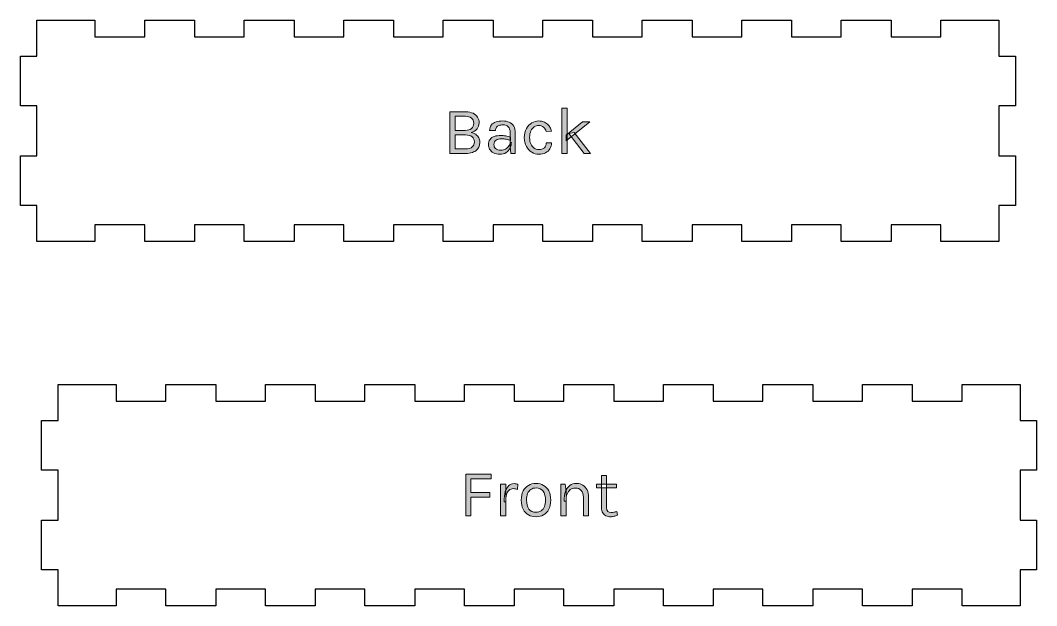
# Model space of a CAD drawing. Header units: centimetres. Extents: x -7.9 to 49.8, y -15.5 to 41.6.
# Drawn here: x -7.79 to 10.59, y -14.88 to -4.29 of the extents above; entities that cross this region are included whole.
import ezdxf

# ---------------------------------------------------------------- set-up
doc = ezdxf.new("R2010")
doc.units = ezdxf.units.CM
doc.header["$MEASUREMENT"] = 0
doc.layers.add('Layer 1', color=7, linetype='Continuous', lineweight=0)

# ---------------------------------------------------------------- blocks, each defined once
blk = doc.blocks.new('Block_1')
at = {"layer": 'Layer 1', "true_color": 0x000000, "transparency": 33554687}
h = blk.add_hatch(color=18, dxfattribs=at)
h.dxf.hatch_style = 2
edge = h.paths.add_edge_path()
edge.add_spline(control_points=[(2.997, -12.745), (2.997, -12.745), (2.631, -12.745), (2.631, -12.745), (2.631, -12.745), (2.631, -12.68), (2.631, -12.68), (2.631, -12.68), (2.997, -12.68), (2.997, -12.68), (2.997, -12.68), (2.997, -12.745), (2.997, -12.745)], knot_values=[0, 0, 0, 0, 1, 1, 1, 2, 2, 2, 3, 3, 3, 4, 4, 4, 4], degree=3, periodic=0)
edge = h.paths.add_edge_path()
edge.add_spline(control_points=[(2.888, -13.268), (2.888, -13.268), (2.888, -13.268), (2.888, -13.268), (2.856, -13.268), (2.828, -13.262), (2.804, -13.25), (2.779, -13.238), (2.759, -13.22), (2.745, -13.196), (2.73, -13.172), (2.723, -13.142), (2.723, -13.106), (2.723, -13.106), (2.723, -13.106), (2.723, -13.106), (2.723, -13.106), (2.723, -12.521), (2.723, -12.521), (2.723, -12.521), (2.816, -12.521), (2.816, -12.521), (2.816, -12.521), (2.816, -13.104), (2.816, -13.104), (2.816, -13.163), (2.843, -13.193), (2.898, -13.193), (2.898, -13.193), (2.898, -13.193), (2.898, -13.193), (2.915, -13.193), (2.931, -13.191), (2.946, -13.187), (2.962, -13.184), (2.979, -13.178), (2.998, -13.171), (2.998, -13.171), (2.998, -13.171), (2.998, -13.171), (2.998, -13.171), (3.011, -13.238), (3.011, -13.238), (2.991, -13.247), (2.971, -13.254), (2.95, -13.26), (2.93, -13.265), (2.909, -13.268), (2.888, -13.268)], knot_values=[0, 0, 0, 0, 1, 1, 1, 2, 2, 2, 3, 3, 3, 4, 4, 4, 5, 5, 5, 6, 6, 6, 7, 7, 7, 8, 8, 8, 9, 9, 9, 10, 10, 10, 11, 11, 11, 12, 12, 12, 13, 13, 13, 14, 14, 14, 15, 15, 15, 16, 16, 16, 16], degree=3, periodic=0)
edge = h.paths.add_edge_path()
edge.add_spline(control_points=[(2.081, -13.254), (2.081, -13.254), (1.987, -13.254), (1.987, -13.254), (1.987, -13.254), (1.987, -12.68), (1.987, -12.68), (1.987, -12.68), (2.067, -12.68), (2.067, -12.68), (2.067, -12.68), (2.081, -12.812), (2.081, -12.812), (2.081, -12.812), (2.081, -13.254), (2.081, -13.254)], knot_values=[0, 0, 0, 0, 1, 1, 1, 2, 2, 2, 3, 3, 3, 4, 4, 4, 5, 5, 5, 5], degree=3, periodic=0)
edge = h.paths.add_edge_path()
edge.add_spline(control_points=[(2.487, -13.254), (2.487, -13.254), (2.395, -13.254), (2.395, -13.254), (2.395, -13.254), (2.395, -12.917), (2.395, -12.917), (2.395, -12.862), (2.382, -12.82), (2.356, -12.792), (2.33, -12.763), (2.294, -12.749), (2.249, -12.749), (2.249, -12.749), (2.249, -12.749), (2.249, -12.749), (2.214, -12.749), (2.184, -12.758), (2.159, -12.777), (2.134, -12.796), (2.115, -12.823), (2.101, -12.858), (2.087, -12.893), (2.081, -12.934), (2.081, -12.983), (2.081, -12.983), (2.081, -12.983), (2.081, -12.983), (2.081, -12.983), (2.045, -12.983), (2.045, -12.983), (2.045, -12.916), (2.053, -12.859), (2.071, -12.812), (2.089, -12.764), (2.114, -12.728), (2.148, -12.703), (2.182, -12.678), (2.223, -12.666), (2.271, -12.666), (2.271, -12.666), (2.271, -12.666), (2.271, -12.666), (2.317, -12.666), (2.355, -12.676), (2.388, -12.696), (2.42, -12.716), (2.444, -12.745), (2.462, -12.783), (2.479, -12.82), (2.487, -12.865), (2.487, -12.917), (2.487, -12.917), (2.487, -12.917), (2.487, -12.917), (2.487, -12.917), (2.487, -13.254), (2.487, -13.254)], knot_values=[0, 0, 0, 0, 1, 1, 1, 2, 2, 2, 3, 3, 3, 4, 4, 4, 5, 5, 5, 6, 6, 6, 7, 7, 7, 8, 8, 8, 9, 9, 9, 10, 10, 10, 11, 11, 11, 12, 12, 12, 13, 13, 13, 14, 14, 14, 15, 15, 15, 16, 16, 16, 17, 17, 17, 18, 18, 18, 19, 19, 19, 19], degree=3, periodic=0)
edge = h.paths.add_edge_path()
edge.add_spline(control_points=[(1.536, -13.187), (1.536, -13.187), (1.536, -13.187), (1.536, -13.187), (1.574, -13.187), (1.605, -13.178), (1.631, -13.16), (1.657, -13.142), (1.677, -13.117), (1.69, -13.084), (1.704, -13.051), (1.71, -13.012), (1.71, -12.967), (1.71, -12.967), (1.71, -12.967), (1.71, -12.967), (1.71, -12.899), (1.696, -12.845), (1.668, -12.805), (1.639, -12.766), (1.597, -12.746), (1.541, -12.746), (1.541, -12.746), (1.541, -12.746), (1.541, -12.746), (1.504, -12.746), (1.472, -12.755), (1.446, -12.773), (1.42, -12.791), (1.401, -12.816), (1.387, -12.849), (1.374, -12.882), (1.367, -12.921), (1.367, -12.967), (1.367, -12.967), (1.367, -12.967), (1.367, -12.967), (1.367, -13.035), (1.382, -13.088), (1.41, -13.128), (1.439, -13.167), (1.481, -13.187), (1.536, -13.187)], knot_values=[0, 0, 0, 0, 1, 1, 1, 2, 2, 2, 3, 3, 3, 4, 4, 4, 5, 5, 5, 6, 6, 6, 7, 7, 7, 8, 8, 8, 9, 9, 9, 10, 10, 10, 11, 11, 11, 12, 12, 12, 13, 13, 13, 14, 14, 14, 14], degree=3, periodic=0)
edge = h.paths.add_edge_path()
edge.add_spline(control_points=[(1.539, -13.268), (1.539, -13.268), (1.539, -13.268), (1.539, -13.268), (1.487, -13.268), (1.441, -13.257), (1.401, -13.234), (1.361, -13.211), (1.329, -13.177), (1.306, -13.133), (1.283, -13.088), (1.271, -13.033), (1.271, -12.967), (1.271, -12.967), (1.271, -12.967), (1.271, -12.967), (1.271, -12.901), (1.283, -12.846), (1.306, -12.801), (1.329, -12.757), (1.361, -12.723), (1.401, -12.7), (1.441, -12.677), (1.487, -12.666), (1.539, -12.666), (1.539, -12.666), (1.539, -12.666), (1.539, -12.666), (1.59, -12.666), (1.636, -12.677), (1.676, -12.7), (1.716, -12.723), (1.748, -12.757), (1.771, -12.801), (1.794, -12.846), (1.805, -12.901), (1.805, -12.967), (1.805, -12.967), (1.805, -12.967), (1.805, -12.967), (1.805, -13.033), (1.794, -13.088), (1.771, -13.133), (1.748, -13.177), (1.716, -13.211), (1.676, -13.234), (1.636, -13.257), (1.59, -13.268), (1.539, -13.268)], knot_values=[0, 0, 0, 0, 1, 1, 1, 2, 2, 2, 3, 3, 3, 4, 4, 4, 5, 5, 5, 6, 6, 6, 7, 7, 7, 8, 8, 8, 9, 9, 9, 10, 10, 10, 11, 11, 11, 12, 12, 12, 13, 13, 13, 14, 14, 14, 15, 15, 15, 16, 16, 16, 16], degree=3, periodic=0)
edge = h.paths.add_edge_path()
edge.add_spline(control_points=[(0.991, -12.995), (0.991, -12.995), (0.962, -12.995), (0.962, -12.995), (0.962, -12.922), (0.969, -12.861), (0.983, -12.813), (0.997, -12.765), (1.018, -12.729), (1.045, -12.705), (1.072, -12.681), (1.105, -12.669), (1.143, -12.669), (1.143, -12.669), (1.143, -12.669), (1.143, -12.669), (1.156, -12.669), (1.168, -12.67), (1.179, -12.672), (1.189, -12.674), (1.2, -12.677), (1.211, -12.68), (1.211, -12.68), (1.211, -12.68), (1.211, -12.68), (1.211, -12.68), (1.205, -12.773), (1.205, -12.773), (1.193, -12.769), (1.181, -12.766), (1.168, -12.763), (1.155, -12.761), (1.143, -12.759), (1.133, -12.759), (1.133, -12.759), (1.133, -12.759), (1.133, -12.759), (1.099, -12.759), (1.071, -12.769), (1.05, -12.789), (1.03, -12.808), (1.015, -12.835), (1.005, -12.87), (0.996, -12.906), (0.991, -12.947), (0.991, -12.995), (0.991, -12.995), (0.991, -12.995), (0.991, -12.995)], knot_values=[0, 0, 0, 0, 1, 1, 1, 2, 2, 2, 3, 3, 3, 4, 4, 4, 5, 5, 5, 6, 6, 6, 7, 7, 7, 8, 8, 8, 9, 9, 9, 10, 10, 10, 11, 11, 11, 12, 12, 12, 13, 13, 13, 14, 14, 14, 15, 15, 15, 16, 16, 16, 16], degree=3, periodic=0)
edge = h.paths.add_edge_path()
edge.add_spline(control_points=[(0.991, -13.254), (0.991, -13.254), (0.897, -13.254), (0.897, -13.254), (0.897, -13.254), (0.897, -12.679), (0.897, -12.679), (0.897, -12.679), (0.991, -12.679), (0.991, -12.679), (0.991, -12.679), (0.991, -13.254), (0.991, -13.254)], knot_values=[0, 0, 0, 0, 1, 1, 1, 2, 2, 2, 3, 3, 3, 4, 4, 4, 4], degree=3, periodic=0)
edge = h.paths.add_edge_path()
edge.add_spline(control_points=[(0.362, -13.254), (0.362, -13.254), (0.269, -13.254), (0.269, -13.254), (0.269, -13.254), (0.269, -12.5), (0.269, -12.5), (0.269, -12.5), (0.727, -12.5), (0.727, -12.5), (0.727, -12.5), (0.727, -12.581), (0.727, -12.581), (0.727, -12.581), (0.362, -12.581), (0.362, -12.581), (0.362, -12.581), (0.362, -12.831), (0.362, -12.831), (0.362, -12.831), (0.702, -12.831), (0.702, -12.831), (0.702, -12.831), (0.702, -12.912), (0.702, -12.912), (0.702, -12.912), (0.362, -12.912), (0.362, -12.912), (0.362, -12.912), (0.362, -13.254), (0.362, -13.254)], knot_values=[0, 0, 0, 0, 1, 1, 1, 2, 2, 2, 3, 3, 3, 4, 4, 4, 5, 5, 5, 6, 6, 6, 7, 7, 7, 8, 8, 8, 9, 9, 9, 10, 10, 10, 10], degree=3, periodic=0)
at = {"layer": 'Layer 1', "color": 1, "lineweight": 25, "true_color": 0xff0000}
blk.add_open_spline([(10.294, -10.877), (10.294, -10.877), (9.244, -10.877), (9.244, -10.877), (9.244, -10.877), (9.244, -11.177), (9.244, -11.177), (9.244, -11.177), (8.344, -11.177), (8.344, -11.177), (8.344, -11.177), (8.344, -10.877), (8.344, -10.877), (8.344, -10.877), (7.444, -10.877), (7.444, -10.877), (7.444, -10.877), (7.444, -11.177), (7.444, -11.177), (7.444, -11.177), (6.544, -11.177), (6.544, -11.177), (6.544, -11.177), (6.544, -10.877), (6.544, -10.877), (6.544, -10.877), (5.644, -10.877), (5.644, -10.877), (5.644, -10.877), (5.644, -11.177), (5.644, -11.177), (5.644, -11.177), (4.744, -11.177), (4.744, -11.177), (4.744, -11.177), (4.744, -10.877), (4.744, -10.877), (4.744, -10.877), (3.844, -10.877), (3.844, -10.877), (3.844, -10.877), (3.844, -11.177), (3.844, -11.177), (3.844, -11.177), (2.944, -11.177), (2.944, -11.177), (2.944, -11.177), (2.944, -10.877), (2.944, -10.877), (2.944, -10.877), (2.044, -10.877), (2.044, -10.877), (2.044, -10.877), (2.044, -11.177), (2.044, -11.177), (2.044, -11.177), (1.144, -11.177), (1.144, -11.177), (1.144, -11.177), (1.144, -10.877), (1.144, -10.877), (1.144, -10.877), (0.244, -10.877), (0.244, -10.877), (0.244, -10.877), (0.244, -11.177), (0.244, -11.177), (0.244, -11.177), (-0.656, -11.177), (-0.656, -11.177), (-0.656, -11.177), (-0.656, -10.877), (-0.656, -10.877), (-0.656, -10.877), (-1.556, -10.877), (-1.556, -10.877), (-1.556, -10.877), (-1.556, -11.177), (-1.556, -11.177), (-1.556, -11.177), (-2.456, -11.177), (-2.456, -11.177), (-2.456, -11.177), (-2.456, -10.877), (-2.456, -10.877), (-2.456, -10.877), (-3.356, -10.877), (-3.356, -10.877), (-3.356, -10.877), (-3.356, -11.177), (-3.356, -11.177), (-3.356, -11.177), (-4.256, -11.177), (-4.256, -11.177), (-4.256, -11.177), (-4.256, -10.877), (-4.256, -10.877), (-4.256, -10.877), (-5.156, -10.877), (-5.156, -10.877), (-5.156, -10.877), (-5.156, -11.177), (-5.156, -11.177), (-5.156, -11.177), (-6.056, -11.177), (-6.056, -11.177), (-6.056, -11.177), (-6.056, -10.877), (-6.056, -10.877), (-6.056, -10.877), (-7.106, -10.877), (-7.106, -10.877), (-7.106, -10.877), (-7.106, -11.177), (-7.106, -11.177), (-7.106, -11.177), (-7.106, -11.527), (-7.106, -11.527), (-7.106, -11.527), (-7.406, -11.527), (-7.406, -11.527), (-7.406, -11.527), (-7.406, -12.427), (-7.406, -12.427), (-7.406, -12.427), (-7.106, -12.427), (-7.106, -12.427), (-7.106, -12.427), (-7.106, -13.327), (-7.106, -13.327), (-7.106, -13.327), (-7.406, -13.327), (-7.406, -13.327), (-7.406, -13.327), (-7.406, -14.227), (-7.406, -14.227), (-7.406, -14.227), (-7.106, -14.227), (-7.106, -14.227), (-7.106, -14.227), (-7.106, -14.577), (-7.106, -14.577), (-7.106, -14.577), (-7.106, -14.877), (-7.106, -14.877), (-7.106, -14.877), (-6.056, -14.877), (-6.056, -14.877), (-6.056, -14.877), (-6.056, -14.577), (-6.056, -14.577), (-6.056, -14.577), (-5.156, -14.577), (-5.156, -14.577), (-5.156, -14.577), (-5.156, -14.877), (-5.156, -14.877), (-5.156, -14.877), (-4.256, -14.877), (-4.256, -14.877), (-4.256, -14.877), (-4.256, -14.577), (-4.256, -14.577), (-4.256, -14.577), (-3.356, -14.577), (-3.356, -14.577), (-3.356, -14.577), (-3.356, -14.877), (-3.356, -14.877), (-3.356, -14.877), (-2.456, -14.877), (-2.456, -14.877), (-2.456, -14.877), (-2.456, -14.577), (-2.456, -14.577), (-2.456, -14.577), (-1.556, -14.577), (-1.556, -14.577), (-1.556, -14.577), (-1.556, -14.877), (-1.556, -14.877), (-1.556, -14.877), (-0.656, -14.877), (-0.656, -14.877), (-0.656, -14.877), (-0.656, -14.577), (-0.656, -14.577), (-0.656, -14.577), (0.244, -14.577), (0.244, -14.577), (0.244, -14.577), (0.244, -14.877), (0.244, -14.877), (0.244, -14.877), (1.144, -14.877), (1.144, -14.877), (1.144, -14.877), (1.144, -14.577), (1.144, -14.577), (1.144, -14.577), (2.044, -14.577), (2.044, -14.577), (2.044, -14.577), (2.044, -14.877), (2.044, -14.877), (2.044, -14.877), (2.944, -14.877), (2.944, -14.877), (2.944, -14.877), (2.944, -14.577), (2.944, -14.577), (2.944, -14.577), (3.844, -14.577), (3.844, -14.577), (3.844, -14.577), (3.844, -14.877), (3.844, -14.877), (3.844, -14.877), (4.744, -14.877), (4.744, -14.877), (4.744, -14.877), (4.744, -14.577), (4.744, -14.577), (4.744, -14.577), (5.644, -14.577), (5.644, -14.577), (5.644, -14.577), (5.644, -14.877), (5.644, -14.877), (5.644, -14.877), (6.544, -14.877), (6.544, -14.877), (6.544, -14.877), (6.544, -14.577), (6.544, -14.577), (6.544, -14.577), (7.444, -14.577), (7.444, -14.577), (7.444, -14.577), (7.444, -14.877), (7.444, -14.877), (7.444, -14.877), (8.344, -14.877), (8.344, -14.877), (8.344, -14.877), (8.344, -14.577), (8.344, -14.577), (8.344, -14.577), (9.244, -14.577), (9.244, -14.577), (9.244, -14.577), (9.244, -14.877), (9.244, -14.877), (9.244, -14.877), (10.294, -14.877), (10.294, -14.877), (10.294, -14.877), (10.294, -14.577), (10.294, -14.577), (10.294, -14.577), (10.294, -14.227), (10.294, -14.227), (10.294, -14.227), (10.594, -14.227), (10.594, -14.227), (10.594, -14.227), (10.594, -13.327), (10.594, -13.327), (10.594, -13.327), (10.294, -13.327), (10.294, -13.327), (10.294, -13.327), (10.294, -12.427), (10.294, -12.427), (10.294, -12.427), (10.594, -12.427), (10.594, -12.427), (10.594, -12.427), (10.594, -11.527), (10.594, -11.527), (10.594, -11.527), (10.294, -11.527), (10.294, -11.527), (10.294, -11.527), (10.294, -11.177), (10.294, -11.177), (10.294, -11.177), (10.294, -10.877), (10.294, -10.877)], degree=3, knots=[0, 0, 0, 0, 1, 1, 1, 2, 2, 2, 3, 3, 3, 4, 4, 4, 5, 5, 5, 6, 6, 6, 7, 7, 7, 8, 8, 8, 9, 9, 9, 10, 10, 10, 11, 11, 11, 12, 12, 12, 13, 13, 13, 14, 14, 14, 15, 15, 15, 16, 16, 16, 17, 17, 17, 18, 18, 18, 19, 19, 19, 20, 20, 20, 21, 21, 21, 22, 22, 22, 23, 23, 23, 24, 24, 24, 25, 25, 25, 26, 26, 26, 27, 27, 27, 28, 28, 28, 29, 29, 29, 30, 30, 30, 31, 31, 31, 32, 32, 32, 33, 33, 33, 34, 34, 34, 35, 35, 35, 36, 36, 36, 37, 37, 37, 38, 38, 38, 39, 39, 39, 40, 40, 40, 41, 41, 41, 42, 42, 42, 43, 43, 43, 44, 44, 44, 45, 45, 45, 46, 46, 46, 47, 47, 47, 48, 48, 48, 49, 49, 49, 50, 50, 50, 51, 51, 51, 52, 52, 52, 53, 53, 53, 54, 54, 54, 55, 55, 55, 56, 56, 56, 57, 57, 57, 58, 58, 58, 59, 59, 59, 60, 60, 60, 61, 61, 61, 62, 62, 62, 63, 63, 63, 64, 64, 64, 65, 65, 65, 66, 66, 66, 67, 67, 67, 68, 68, 68, 69, 69, 69, 70, 70, 70, 71, 71, 71, 72, 72, 72, 73, 73, 73, 74, 74, 74, 75, 75, 75, 76, 76, 76, 77, 77, 77, 78, 78, 78, 79, 79, 79, 80, 80, 80, 81, 81, 81, 82, 82, 82, 83, 83, 83, 84, 84, 84, 85, 85, 85, 86, 86, 86, 87, 87, 87, 88, 88, 88, 89, 89, 89, 90, 90, 90, 91, 91, 91, 92, 92, 92, 93, 93, 93, 94, 94, 94, 95, 95, 95, 96, 96, 96, 96], dxfattribs=at)
at = {"layer": 'Layer 1'}
for points, knots in [([(0.362, -13.254), (0.362, -13.254), (0.269, -13.254), (0.269, -13.254), (0.269, -13.254), (0.269, -12.5), (0.269, -12.5), (0.269, -12.5), (0.727, -12.5), (0.727, -12.5), (0.727, -12.5), (0.727, -12.581), (0.727, -12.581), (0.727, -12.581), (0.362, -12.581), (0.362, -12.581), (0.362, -12.581), (0.362, -12.831), (0.362, -12.831), (0.362, -12.831), (0.702, -12.831), (0.702, -12.831), (0.702, -12.831), (0.702, -12.912), (0.702, -12.912), (0.702, -12.912), (0.362, -12.912), (0.362, -12.912), (0.362, -12.912), (0.362, -13.254), (0.362, -13.254)], [0, 0, 0, 0, 1, 1, 1, 2, 2, 2, 3, 3, 3, 4, 4, 4, 5, 5, 5, 6, 6, 6, 7, 7, 7, 8, 8, 8, 9, 9, 9, 10, 10, 10, 10]), ([(0.991, -13.254), (0.991, -13.254), (0.897, -13.254), (0.897, -13.254), (0.897, -13.254), (0.897, -12.679), (0.897, -12.679), (0.897, -12.679), (0.991, -12.679), (0.991, -12.679), (0.991, -12.679), (0.991, -13.254), (0.991, -13.254)], [0, 0, 0, 0, 1, 1, 1, 2, 2, 2, 3, 3, 3, 4, 4, 4, 4]), ([(0.991, -12.995), (0.991, -12.995), (0.962, -12.995), (0.962, -12.995), (0.962, -12.922), (0.969, -12.861), (0.983, -12.813), (0.997, -12.765), (1.018, -12.729), (1.045, -12.705), (1.072, -12.681), (1.105, -12.669), (1.143, -12.669), (1.143, -12.669), (1.143, -12.669), (1.143, -12.669), (1.156, -12.669), (1.168, -12.67), (1.179, -12.672), (1.189, -12.674), (1.2, -12.677), (1.211, -12.68), (1.211, -12.68), (1.211, -12.68), (1.211, -12.68), (1.211, -12.68), (1.205, -12.773), (1.205, -12.773), (1.193, -12.769), (1.181, -12.766), (1.168, -12.763), (1.155, -12.761), (1.143, -12.759), (1.133, -12.759), (1.133, -12.759), (1.133, -12.759), (1.133, -12.759), (1.099, -12.759), (1.071, -12.769), (1.05, -12.789), (1.03, -12.808), (1.015, -12.835), (1.005, -12.87), (0.996, -12.906), (0.991, -12.947), (0.991, -12.995), (0.991, -12.995), (0.991, -12.995), (0.991, -12.995)], [0, 0, 0, 0, 1, 1, 1, 2, 2, 2, 3, 3, 3, 4, 4, 4, 5, 5, 5, 6, 6, 6, 7, 7, 7, 8, 8, 8, 9, 9, 9, 10, 10, 10, 11, 11, 11, 12, 12, 12, 13, 13, 13, 14, 14, 14, 15, 15, 15, 16, 16, 16, 16]), ([(1.539, -13.268), (1.539, -13.268), (1.539, -13.268), (1.539, -13.268), (1.487, -13.268), (1.441, -13.257), (1.401, -13.234), (1.361, -13.211), (1.329, -13.177), (1.306, -13.133), (1.283, -13.088), (1.271, -13.033), (1.271, -12.967), (1.271, -12.967), (1.271, -12.967), (1.271, -12.967), (1.271, -12.901), (1.283, -12.846), (1.306, -12.801), (1.329, -12.757), (1.361, -12.723), (1.401, -12.7), (1.441, -12.677), (1.487, -12.666), (1.539, -12.666), (1.539, -12.666), (1.539, -12.666), (1.539, -12.666), (1.59, -12.666), (1.636, -12.677), (1.676, -12.7), (1.716, -12.723), (1.748, -12.757), (1.771, -12.801), (1.794, -12.846), (1.805, -12.901), (1.805, -12.967), (1.805, -12.967), (1.805, -12.967), (1.805, -12.967), (1.805, -13.033), (1.794, -13.088), (1.771, -13.133), (1.748, -13.177), (1.716, -13.211), (1.676, -13.234), (1.636, -13.257), (1.59, -13.268), (1.539, -13.268)], [0, 0, 0, 0, 1, 1, 1, 2, 2, 2, 3, 3, 3, 4, 4, 4, 5, 5, 5, 6, 6, 6, 7, 7, 7, 8, 8, 8, 9, 9, 9, 10, 10, 10, 11, 11, 11, 12, 12, 12, 13, 13, 13, 14, 14, 14, 15, 15, 15, 16, 16, 16, 16]), ([(2.081, -13.254), (2.081, -13.254), (1.987, -13.254), (1.987, -13.254), (1.987, -13.254), (1.987, -12.68), (1.987, -12.68), (1.987, -12.68), (2.067, -12.68), (2.067, -12.68), (2.067, -12.68), (2.081, -12.812), (2.081, -12.812), (2.081, -12.812), (2.081, -13.254), (2.081, -13.254)], [0, 0, 0, 0, 1, 1, 1, 2, 2, 2, 3, 3, 3, 4, 4, 4, 5, 5, 5, 5]), ([(2.487, -13.254), (2.487, -13.254), (2.395, -13.254), (2.395, -13.254), (2.395, -13.254), (2.395, -12.917), (2.395, -12.917), (2.395, -12.862), (2.382, -12.82), (2.356, -12.792), (2.33, -12.763), (2.294, -12.749), (2.249, -12.749), (2.249, -12.749), (2.249, -12.749), (2.249, -12.749), (2.214, -12.749), (2.184, -12.758), (2.159, -12.777), (2.134, -12.796), (2.115, -12.823), (2.101, -12.858), (2.087, -12.893), (2.081, -12.934), (2.081, -12.983), (2.081, -12.983), (2.081, -12.983), (2.081, -12.983), (2.081, -12.983), (2.045, -12.983), (2.045, -12.983), (2.045, -12.916), (2.053, -12.859), (2.071, -12.812), (2.089, -12.764), (2.114, -12.728), (2.148, -12.703), (2.182, -12.678), (2.223, -12.666), (2.271, -12.666), (2.271, -12.666), (2.271, -12.666), (2.271, -12.666), (2.317, -12.666), (2.355, -12.676), (2.388, -12.696), (2.42, -12.716), (2.444, -12.745), (2.462, -12.783), (2.479, -12.82), (2.487, -12.865), (2.487, -12.917), (2.487, -12.917), (2.487, -12.917), (2.487, -12.917), (2.487, -12.917), (2.487, -13.254), (2.487, -13.254)], [0, 0, 0, 0, 1, 1, 1, 2, 2, 2, 3, 3, 3, 4, 4, 4, 5, 5, 5, 6, 6, 6, 7, 7, 7, 8, 8, 8, 9, 9, 9, 10, 10, 10, 11, 11, 11, 12, 12, 12, 13, 13, 13, 14, 14, 14, 15, 15, 15, 16, 16, 16, 17, 17, 17, 18, 18, 18, 19, 19, 19, 19]), ([(2.997, -12.745), (2.997, -12.745), (2.631, -12.745), (2.631, -12.745), (2.631, -12.745), (2.631, -12.68), (2.631, -12.68), (2.631, -12.68), (2.997, -12.68), (2.997, -12.68), (2.997, -12.68), (2.997, -12.745), (2.997, -12.745)], [0, 0, 0, 0, 1, 1, 1, 2, 2, 2, 3, 3, 3, 4, 4, 4, 4]), ([(2.888, -13.268), (2.888, -13.268), (2.888, -13.268), (2.888, -13.268), (2.856, -13.268), (2.828, -13.262), (2.804, -13.25), (2.779, -13.238), (2.759, -13.22), (2.745, -13.196), (2.73, -13.172), (2.723, -13.142), (2.723, -13.106), (2.723, -13.106), (2.723, -13.106), (2.723, -13.106), (2.723, -13.106), (2.723, -12.521), (2.723, -12.521), (2.723, -12.521), (2.816, -12.521), (2.816, -12.521), (2.816, -12.521), (2.816, -13.104), (2.816, -13.104), (2.816, -13.163), (2.843, -13.193), (2.898, -13.193), (2.898, -13.193), (2.898, -13.193), (2.898, -13.193), (2.915, -13.193), (2.931, -13.191), (2.946, -13.187), (2.962, -13.184), (2.979, -13.178), (2.998, -13.171), (2.998, -13.171), (2.998, -13.171), (2.998, -13.171), (2.998, -13.171), (3.011, -13.238), (3.011, -13.238), (2.991, -13.247), (2.971, -13.254), (2.95, -13.26), (2.93, -13.265), (2.909, -13.268), (2.888, -13.268)], [0, 0, 0, 0, 1, 1, 1, 2, 2, 2, 3, 3, 3, 4, 4, 4, 5, 5, 5, 6, 6, 6, 7, 7, 7, 8, 8, 8, 9, 9, 9, 10, 10, 10, 11, 11, 11, 12, 12, 12, 13, 13, 13, 14, 14, 14, 15, 15, 15, 16, 16, 16, 16]), ([(1.536, -13.187), (1.536, -13.187), (1.536, -13.187), (1.536, -13.187), (1.574, -13.187), (1.605, -13.178), (1.631, -13.16), (1.657, -13.142), (1.677, -13.117), (1.69, -13.084), (1.704, -13.051), (1.71, -13.012), (1.71, -12.967), (1.71, -12.967), (1.71, -12.967), (1.71, -12.967), (1.71, -12.899), (1.696, -12.845), (1.668, -12.805), (1.639, -12.766), (1.597, -12.746), (1.541, -12.746), (1.541, -12.746), (1.541, -12.746), (1.541, -12.746), (1.504, -12.746), (1.472, -12.755), (1.446, -12.773), (1.42, -12.791), (1.401, -12.816), (1.387, -12.849), (1.374, -12.882), (1.367, -12.921), (1.367, -12.967), (1.367, -12.967), (1.367, -12.967), (1.367, -12.967), (1.367, -13.035), (1.382, -13.088), (1.41, -13.128), (1.439, -13.167), (1.481, -13.187), (1.536, -13.187)], [0, 0, 0, 0, 1, 1, 1, 2, 2, 2, 3, 3, 3, 4, 4, 4, 5, 5, 5, 6, 6, 6, 7, 7, 7, 8, 8, 8, 9, 9, 9, 10, 10, 10, 11, 11, 11, 12, 12, 12, 13, 13, 13, 14, 14, 14, 14])]:
    blk.add_open_spline(points, degree=3, knots=knots, dxfattribs=at)
blk = doc.blocks.new('Block_2')
at = {"layer": 'Layer 1', "true_color": 0x000000, "transparency": 33554687}
h = blk.add_hatch(color=18, dxfattribs=at)
h.dxf.hatch_style = 2
edge = h.paths.add_edge_path()
edge.add_spline(control_points=[(2.523, -6.694), (2.523, -6.694), (2.407, -6.694), (2.407, -6.694), (2.407, -6.694), (2.135, -6.332), (2.135, -6.332), (2.135, -6.332), (2.23, -6.315), (2.23, -6.315), (2.23, -6.315), (2.523, -6.694), (2.523, -6.694)], knot_values=[0, 0, 0, 0, 1, 1, 1, 2, 2, 2, 3, 3, 3, 4, 4, 4, 4], degree=3, periodic=0)
edge = h.paths.add_edge_path()
edge.add_spline(control_points=[(2.086, -6.465), (2.086, -6.465), (2.086, -6.366), (2.086, -6.366), (2.086, -6.366), (2.379, -6.121), (2.379, -6.121), (2.379, -6.121), (2.509, -6.121), (2.509, -6.121), (2.509, -6.121), (2.086, -6.465), (2.086, -6.465)], knot_values=[0, 0, 0, 0, 1, 1, 1, 2, 2, 2, 3, 3, 3, 4, 4, 4, 4], degree=3, periodic=0)
edge = h.paths.add_edge_path()
edge.add_spline(control_points=[(2.1, -6.694), (2.1, -6.694), (2.007, -6.694), (2.007, -6.694), (2.007, -6.694), (2.007, -5.876), (2.007, -5.876), (2.007, -5.876), (2.1, -5.876), (2.1, -5.876), (2.1, -5.876), (2.1, -6.694), (2.1, -6.694)], knot_values=[0, 0, 0, 0, 1, 1, 1, 2, 2, 2, 3, 3, 3, 4, 4, 4, 4], degree=3, periodic=0)
edge = h.paths.add_edge_path()
edge.add_spline(control_points=[(1.589, -6.709), (1.589, -6.709), (1.589, -6.709), (1.589, -6.709), (1.543, -6.709), (1.5, -6.696), (1.46, -6.672), (1.42, -6.647), (1.388, -6.612), (1.364, -6.567), (1.34, -6.521), (1.327, -6.468), (1.327, -6.406), (1.327, -6.406), (1.327, -6.406), (1.327, -6.406), (1.327, -6.343), (1.34, -6.289), (1.364, -6.244), (1.388, -6.2), (1.42, -6.165), (1.46, -6.142), (1.5, -6.118), (1.543, -6.106), (1.589, -6.106), (1.589, -6.106), (1.589, -6.106), (1.589, -6.106), (1.621, -6.106), (1.65, -6.111), (1.676, -6.121), (1.702, -6.131), (1.725, -6.144), (1.744, -6.162), (1.763, -6.179), (1.779, -6.198), (1.791, -6.22), (1.804, -6.242), (1.813, -6.265), (1.819, -6.289), (1.819, -6.289), (1.819, -6.289), (1.819, -6.289), (1.819, -6.289), (1.723, -6.297), (1.723, -6.297), (1.713, -6.264), (1.697, -6.238), (1.673, -6.218), (1.65, -6.199), (1.621, -6.189), (1.588, -6.189), (1.588, -6.189), (1.588, -6.189), (1.588, -6.189), (1.559, -6.189), (1.533, -6.197), (1.508, -6.213), (1.483, -6.23), (1.462, -6.254), (1.447, -6.286), (1.431, -6.318), (1.423, -6.358), (1.423, -6.406), (1.423, -6.406), (1.423, -6.406), (1.423, -6.406), (1.423, -6.451), (1.43, -6.489), (1.445, -6.522), (1.459, -6.554), (1.478, -6.58), (1.503, -6.598), (1.528, -6.616), (1.556, -6.625), (1.588, -6.625), (1.588, -6.625), (1.588, -6.625), (1.588, -6.625), (1.632, -6.625), (1.666, -6.614), (1.689, -6.592), (1.712, -6.57), (1.723, -6.54), (1.723, -6.501), (1.723, -6.501), (1.723, -6.501), (1.723, -6.501), (1.723, -6.501), (1.819, -6.501), (1.819, -6.501), (1.819, -6.541), (1.81, -6.577), (1.791, -6.608), (1.772, -6.639), (1.746, -6.664), (1.711, -6.682), (1.676, -6.7), (1.636, -6.709), (1.589, -6.709)], knot_values=[0, 0, 0, 0, 1, 1, 1, 2, 2, 2, 3, 3, 3, 4, 4, 4, 5, 5, 5, 6, 6, 6, 7, 7, 7, 8, 8, 8, 9, 9, 9, 10, 10, 10, 11, 11, 11, 12, 12, 12, 13, 13, 13, 14, 14, 14, 15, 15, 15, 16, 16, 16, 17, 17, 17, 18, 18, 18, 19, 19, 19, 20, 20, 20, 21, 21, 21, 22, 22, 22, 23, 23, 23, 24, 24, 24, 25, 25, 25, 26, 26, 26, 27, 27, 27, 28, 28, 28, 29, 29, 29, 30, 30, 30, 31, 31, 31, 32, 32, 32, 33, 33, 33, 33], degree=3, periodic=0)
edge = h.paths.add_edge_path()
edge.add_spline(control_points=[(0.886, -6.709), (0.886, -6.709), (0.886, -6.709), (0.886, -6.709), (0.839, -6.709), (0.8, -6.7), (0.769, -6.684), (0.739, -6.667), (0.716, -6.645), (0.7, -6.618), (0.685, -6.591), (0.678, -6.563), (0.678, -6.534), (0.678, -6.534), (0.678, -6.534), (0.678, -6.534), (0.678, -6.495), (0.687, -6.463), (0.707, -6.439), (0.726, -6.414), (0.753, -6.396), (0.786, -6.385), (0.82, -6.374), (0.858, -6.368), (0.9, -6.368), (0.9, -6.368), (0.9, -6.368), (0.9, -6.368), (0.93, -6.368), (0.96, -6.371), (0.99, -6.377), (1.02, -6.383), (1.05, -6.391), (1.078, -6.402), (1.078, -6.402), (1.078, -6.402), (1.078, -6.402), (1.078, -6.402), (1.078, -6.46), (1.078, -6.46), (1.054, -6.451), (1.027, -6.443), (0.997, -6.438), (0.967, -6.432), (0.939, -6.429), (0.914, -6.429), (0.914, -6.429), (0.914, -6.429), (0.914, -6.429), (0.876, -6.429), (0.843, -6.437), (0.817, -6.453), (0.79, -6.469), (0.777, -6.496), (0.777, -6.534), (0.777, -6.534), (0.777, -6.534), (0.777, -6.534), (0.777, -6.562), (0.787, -6.586), (0.807, -6.606), (0.828, -6.626), (0.86, -6.636), (0.904, -6.636), (0.904, -6.636), (0.904, -6.636), (0.904, -6.636), (0.936, -6.636), (0.964, -6.628), (0.989, -6.614), (1.014, -6.599), (1.033, -6.581), (1.048, -6.559), (1.063, -6.537), (1.07, -6.515), (1.07, -6.493), (1.07, -6.493), (1.07, -6.493), (1.07, -6.493), (1.07, -6.493), (1.093, -6.493), (1.093, -6.493), (1.093, -6.531), (1.084, -6.567), (1.068, -6.6), (1.051, -6.632), (1.028, -6.659), (0.997, -6.679), (0.966, -6.699), (0.929, -6.709), (0.886, -6.709)], knot_values=[0, 0, 0, 0, 1, 1, 1, 2, 2, 2, 3, 3, 3, 4, 4, 4, 5, 5, 5, 6, 6, 6, 7, 7, 7, 8, 8, 8, 9, 9, 9, 10, 10, 10, 11, 11, 11, 12, 12, 12, 13, 13, 13, 14, 14, 14, 15, 15, 15, 16, 16, 16, 17, 17, 17, 18, 18, 18, 19, 19, 19, 20, 20, 20, 21, 21, 21, 22, 22, 22, 23, 23, 23, 24, 24, 24, 25, 25, 25, 26, 26, 26, 27, 27, 27, 28, 28, 28, 29, 29, 29, 30, 30, 30, 30], degree=3, periodic=0)
edge = h.paths.add_edge_path()
edge.add_spline(control_points=[(1.164, -6.694), (1.164, -6.694), (1.082, -6.694), (1.082, -6.694), (1.082, -6.694), (1.07, -6.568), (1.07, -6.568), (1.07, -6.568), (1.07, -6.322), (1.07, -6.322), (1.07, -6.271), (1.059, -6.234), (1.037, -6.211), (1.015, -6.188), (0.982, -6.177), (0.938, -6.177), (0.938, -6.177), (0.938, -6.177), (0.938, -6.177), (0.913, -6.177), (0.891, -6.181), (0.87, -6.188), (0.85, -6.195), (0.834, -6.206), (0.822, -6.221), (0.811, -6.236), (0.805, -6.256), (0.805, -6.279), (0.805, -6.279), (0.805, -6.279), (0.805, -6.279), (0.805, -6.279), (0.7, -6.279), (0.7, -6.279), (0.7, -6.238), (0.711, -6.204), (0.731, -6.179), (0.751, -6.153), (0.779, -6.135), (0.815, -6.123), (0.851, -6.112), (0.892, -6.106), (0.938, -6.106), (0.938, -6.106), (0.938, -6.106), (0.938, -6.106), (0.982, -6.106), (1.021, -6.114), (1.055, -6.129), (1.089, -6.143), (1.116, -6.167), (1.135, -6.199), (1.154, -6.231), (1.164, -6.273), (1.164, -6.325), (1.164, -6.325), (1.164, -6.325), (1.164, -6.325), (1.164, -6.325), (1.164, -6.694), (1.164, -6.694)], knot_values=[0, 0, 0, 0, 1, 1, 1, 2, 2, 2, 3, 3, 3, 4, 4, 4, 5, 5, 5, 6, 6, 6, 7, 7, 7, 8, 8, 8, 9, 9, 9, 10, 10, 10, 11, 11, 11, 12, 12, 12, 13, 13, 13, 14, 14, 14, 15, 15, 15, 16, 16, 16, 17, 17, 17, 18, 18, 18, 19, 19, 19, 20, 20, 20, 20], degree=3, periodic=0)
edge = h.paths.add_edge_path()
edge.add_spline(control_points=[(0.261, -6.021), (0.261, -6.021), (0.075, -6.021), (0.075, -6.021), (0.075, -6.021), (0.075, -6.278), (0.075, -6.278), (0.075, -6.278), (0.259, -6.278), (0.259, -6.278), (0.306, -6.278), (0.343, -6.266), (0.371, -6.243), (0.399, -6.22), (0.413, -6.188), (0.413, -6.146), (0.413, -6.146), (0.413, -6.146), (0.413, -6.146), (0.413, -6.107), (0.399, -6.076), (0.372, -6.054), (0.345, -6.032), (0.308, -6.021), (0.261, -6.021), (0.261, -6.021), (0.261, -6.021), (0.261, -6.021)], knot_values=[0, 0, 0, 0, 1, 1, 1, 2, 2, 2, 3, 3, 3, 4, 4, 4, 5, 5, 5, 6, 6, 6, 7, 7, 7, 8, 8, 8, 9, 9, 9, 9], degree=3, periodic=0)
edge = h.paths.add_edge_path()
edge.add_spline(control_points=[(0.075, -6.358), (0.075, -6.358), (0.075, -6.613), (0.075, -6.613), (0.075, -6.613), (0.262, -6.613), (0.262, -6.613), (0.319, -6.613), (0.36, -6.601), (0.385, -6.577), (0.41, -6.553), (0.423, -6.522), (0.423, -6.484), (0.423, -6.484), (0.423, -6.484), (0.423, -6.484), (0.423, -6.446), (0.409, -6.416), (0.382, -6.393), (0.355, -6.37), (0.315, -6.358), (0.262, -6.358), (0.262, -6.358), (0.262, -6.358), (0.262, -6.358), (0.262, -6.358), (0.075, -6.358), (0.075, -6.358)], knot_values=[0, 0, 0, 0, 1, 1, 1, 2, 2, 2, 3, 3, 3, 4, 4, 4, 5, 5, 5, 6, 6, 6, 7, 7, 7, 8, 8, 8, 9, 9, 9, 9], degree=3, periodic=0)
edge = h.paths.add_edge_path()
edge.add_spline(control_points=[(0.263, -6.694), (0.263, -6.694), (-0.019, -6.694), (-0.019, -6.694), (-0.019, -6.694), (-0.019, -5.941), (-0.019, -5.941), (-0.019, -5.941), (0.263, -5.941), (0.263, -5.941), (0.318, -5.941), (0.364, -5.95), (0.4, -5.968), (0.437, -5.986), (0.464, -6.01), (0.482, -6.04), (0.5, -6.07), (0.509, -6.102), (0.509, -6.138), (0.509, -6.138), (0.509, -6.138), (0.509, -6.138), (0.509, -6.181), (0.497, -6.218), (0.473, -6.25), (0.449, -6.282), (0.414, -6.304), (0.366, -6.315), (0.366, -6.315), (0.366, -6.315), (0.366, -6.315), (0.397, -6.32), (0.424, -6.331), (0.447, -6.348), (0.471, -6.365), (0.489, -6.386), (0.502, -6.41), (0.516, -6.435), (0.522, -6.461), (0.522, -6.489), (0.522, -6.489), (0.522, -6.489), (0.522, -6.489), (0.522, -6.515), (0.518, -6.54), (0.509, -6.564), (0.501, -6.589), (0.486, -6.611), (0.466, -6.63), (0.446, -6.65), (0.42, -6.665), (0.387, -6.677), (0.353, -6.689), (0.312, -6.694), (0.263, -6.694), (0.263, -6.694), (0.263, -6.694), (0.263, -6.694)], knot_values=[0, 0, 0, 0, 1, 1, 1, 2, 2, 2, 3, 3, 3, 4, 4, 4, 5, 5, 5, 6, 6, 6, 7, 7, 7, 8, 8, 8, 9, 9, 9, 10, 10, 10, 11, 11, 11, 12, 12, 12, 13, 13, 13, 14, 14, 14, 15, 15, 15, 16, 16, 16, 17, 17, 17, 18, 18, 18, 19, 19, 19, 19], degree=3, periodic=0)
at = {"layer": 'Layer 1', "color": 1, "lineweight": 25, "true_color": 0xff0000}
blk.add_open_spline([(9.911, -4.285), (9.911, -4.285), (8.861, -4.285), (8.861, -4.285), (8.861, -4.285), (8.861, -4.585), (8.861, -4.585), (8.861, -4.585), (7.961, -4.585), (7.961, -4.585), (7.961, -4.585), (7.961, -4.285), (7.961, -4.285), (7.961, -4.285), (7.061, -4.285), (7.061, -4.285), (7.061, -4.285), (7.061, -4.585), (7.061, -4.585), (7.061, -4.585), (6.161, -4.585), (6.161, -4.585), (6.161, -4.585), (6.161, -4.285), (6.161, -4.285), (6.161, -4.285), (5.261, -4.285), (5.261, -4.285), (5.261, -4.285), (5.261, -4.585), (5.261, -4.585), (5.261, -4.585), (4.361, -4.585), (4.361, -4.585), (4.361, -4.585), (4.361, -4.285), (4.361, -4.285), (4.361, -4.285), (3.461, -4.285), (3.461, -4.285), (3.461, -4.285), (3.461, -4.585), (3.461, -4.585), (3.461, -4.585), (2.561, -4.585), (2.561, -4.585), (2.561, -4.585), (2.561, -4.285), (2.561, -4.285), (2.561, -4.285), (1.661, -4.285), (1.661, -4.285), (1.661, -4.285), (1.661, -4.585), (1.661, -4.585), (1.661, -4.585), (0.761, -4.585), (0.761, -4.585), (0.761, -4.585), (0.761, -4.285), (0.761, -4.285), (0.761, -4.285), (-0.139, -4.285), (-0.139, -4.285), (-0.139, -4.285), (-0.139, -4.585), (-0.139, -4.585), (-0.139, -4.585), (-1.039, -4.585), (-1.039, -4.585), (-1.039, -4.585), (-1.039, -4.285), (-1.039, -4.285), (-1.039, -4.285), (-1.939, -4.285), (-1.939, -4.285), (-1.939, -4.285), (-1.939, -4.585), (-1.939, -4.585), (-1.939, -4.585), (-2.839, -4.585), (-2.839, -4.585), (-2.839, -4.585), (-2.839, -4.285), (-2.839, -4.285), (-2.839, -4.285), (-3.739, -4.285), (-3.739, -4.285), (-3.739, -4.285), (-3.739, -4.585), (-3.739, -4.585), (-3.739, -4.585), (-4.639, -4.585), (-4.639, -4.585), (-4.639, -4.585), (-4.639, -4.285), (-4.639, -4.285), (-4.639, -4.285), (-5.539, -4.285), (-5.539, -4.285), (-5.539, -4.285), (-5.539, -4.585), (-5.539, -4.585), (-5.539, -4.585), (-6.439, -4.585), (-6.439, -4.585), (-6.439, -4.585), (-6.439, -4.285), (-6.439, -4.285), (-6.439, -4.285), (-7.489, -4.285), (-7.489, -4.285), (-7.489, -4.285), (-7.489, -4.585), (-7.489, -4.585), (-7.489, -4.585), (-7.489, -4.935), (-7.489, -4.935), (-7.489, -4.935), (-7.789, -4.935), (-7.789, -4.935), (-7.789, -4.935), (-7.789, -5.835), (-7.789, -5.835), (-7.789, -5.835), (-7.489, -5.835), (-7.489, -5.835), (-7.489, -5.835), (-7.489, -6.735), (-7.489, -6.735), (-7.489, -6.735), (-7.789, -6.735), (-7.789, -6.735), (-7.789, -6.735), (-7.789, -7.635), (-7.789, -7.635), (-7.789, -7.635), (-7.489, -7.635), (-7.489, -7.635), (-7.489, -7.635), (-7.489, -7.985), (-7.489, -7.985), (-7.489, -7.985), (-7.489, -8.285), (-7.489, -8.285), (-7.489, -8.285), (-6.439, -8.285), (-6.439, -8.285), (-6.439, -8.285), (-6.439, -7.985), (-6.439, -7.985), (-6.439, -7.985), (-5.539, -7.985), (-5.539, -7.985), (-5.539, -7.985), (-5.539, -8.285), (-5.539, -8.285), (-5.539, -8.285), (-4.639, -8.285), (-4.639, -8.285), (-4.639, -8.285), (-4.639, -7.985), (-4.639, -7.985), (-4.639, -7.985), (-3.739, -7.985), (-3.739, -7.985), (-3.739, -7.985), (-3.739, -8.285), (-3.739, -8.285), (-3.739, -8.285), (-2.839, -8.285), (-2.839, -8.285), (-2.839, -8.285), (-2.839, -7.985), (-2.839, -7.985), (-2.839, -7.985), (-1.939, -7.985), (-1.939, -7.985), (-1.939, -7.985), (-1.939, -8.285), (-1.939, -8.285), (-1.939, -8.285), (-1.039, -8.285), (-1.039, -8.285), (-1.039, -8.285), (-1.039, -7.985), (-1.039, -7.985), (-1.039, -7.985), (-0.139, -7.985), (-0.139, -7.985), (-0.139, -7.985), (-0.139, -8.285), (-0.139, -8.285), (-0.139, -8.285), (0.761, -8.285), (0.761, -8.285), (0.761, -8.285), (0.761, -7.985), (0.761, -7.985), (0.761, -7.985), (1.661, -7.985), (1.661, -7.985), (1.661, -7.985), (1.661, -8.285), (1.661, -8.285), (1.661, -8.285), (2.561, -8.285), (2.561, -8.285), (2.561, -8.285), (2.561, -7.985), (2.561, -7.985), (2.561, -7.985), (3.461, -7.985), (3.461, -7.985), (3.461, -7.985), (3.461, -8.285), (3.461, -8.285), (3.461, -8.285), (4.361, -8.285), (4.361, -8.285), (4.361, -8.285), (4.361, -7.985), (4.361, -7.985), (4.361, -7.985), (5.261, -7.985), (5.261, -7.985), (5.261, -7.985), (5.261, -8.285), (5.261, -8.285), (5.261, -8.285), (6.161, -8.285), (6.161, -8.285), (6.161, -8.285), (6.161, -7.985), (6.161, -7.985), (6.161, -7.985), (7.061, -7.985), (7.061, -7.985), (7.061, -7.985), (7.061, -8.285), (7.061, -8.285), (7.061, -8.285), (7.961, -8.285), (7.961, -8.285), (7.961, -8.285), (7.961, -7.985), (7.961, -7.985), (7.961, -7.985), (8.861, -7.985), (8.861, -7.985), (8.861, -7.985), (8.861, -8.285), (8.861, -8.285), (8.861, -8.285), (9.911, -8.285), (9.911, -8.285), (9.911, -8.285), (9.911, -7.985), (9.911, -7.985), (9.911, -7.985), (9.911, -7.635), (9.911, -7.635), (9.911, -7.635), (10.211, -7.635), (10.211, -7.635), (10.211, -7.635), (10.211, -6.735), (10.211, -6.735), (10.211, -6.735), (9.911, -6.735), (9.911, -6.735), (9.911, -6.735), (9.911, -5.835), (9.911, -5.835), (9.911, -5.835), (10.211, -5.835), (10.211, -5.835), (10.211, -5.835), (10.211, -4.935), (10.211, -4.935), (10.211, -4.935), (9.911, -4.935), (9.911, -4.935), (9.911, -4.935), (9.911, -4.585), (9.911, -4.585), (9.911, -4.585), (9.911, -4.285), (9.911, -4.285)], degree=3, knots=[0, 0, 0, 0, 1, 1, 1, 2, 2, 2, 3, 3, 3, 4, 4, 4, 5, 5, 5, 6, 6, 6, 7, 7, 7, 8, 8, 8, 9, 9, 9, 10, 10, 10, 11, 11, 11, 12, 12, 12, 13, 13, 13, 14, 14, 14, 15, 15, 15, 16, 16, 16, 17, 17, 17, 18, 18, 18, 19, 19, 19, 20, 20, 20, 21, 21, 21, 22, 22, 22, 23, 23, 23, 24, 24, 24, 25, 25, 25, 26, 26, 26, 27, 27, 27, 28, 28, 28, 29, 29, 29, 30, 30, 30, 31, 31, 31, 32, 32, 32, 33, 33, 33, 34, 34, 34, 35, 35, 35, 36, 36, 36, 37, 37, 37, 38, 38, 38, 39, 39, 39, 40, 40, 40, 41, 41, 41, 42, 42, 42, 43, 43, 43, 44, 44, 44, 45, 45, 45, 46, 46, 46, 47, 47, 47, 48, 48, 48, 49, 49, 49, 50, 50, 50, 51, 51, 51, 52, 52, 52, 53, 53, 53, 54, 54, 54, 55, 55, 55, 56, 56, 56, 57, 57, 57, 58, 58, 58, 59, 59, 59, 60, 60, 60, 61, 61, 61, 62, 62, 62, 63, 63, 63, 64, 64, 64, 65, 65, 65, 66, 66, 66, 67, 67, 67, 68, 68, 68, 69, 69, 69, 70, 70, 70, 71, 71, 71, 72, 72, 72, 73, 73, 73, 74, 74, 74, 75, 75, 75, 76, 76, 76, 77, 77, 77, 78, 78, 78, 79, 79, 79, 80, 80, 80, 81, 81, 81, 82, 82, 82, 83, 83, 83, 84, 84, 84, 85, 85, 85, 86, 86, 86, 87, 87, 87, 88, 88, 88, 89, 89, 89, 90, 90, 90, 91, 91, 91, 92, 92, 92, 93, 93, 93, 94, 94, 94, 95, 95, 95, 96, 96, 96, 96], dxfattribs=at)
at = {"layer": 'Layer 1'}
for points, knots in [([(2.1, -6.694), (2.1, -6.694), (2.007, -6.694), (2.007, -6.694), (2.007, -6.694), (2.007, -5.876), (2.007, -5.876), (2.007, -5.876), (2.1, -5.876), (2.1, -5.876), (2.1, -5.876), (2.1, -6.694), (2.1, -6.694)], [0, 0, 0, 0, 1, 1, 1, 2, 2, 2, 3, 3, 3, 4, 4, 4, 4]), ([(0.263, -6.694), (0.263, -6.694), (-0.019, -6.694), (-0.019, -6.694), (-0.019, -6.694), (-0.019, -5.941), (-0.019, -5.941), (-0.019, -5.941), (0.263, -5.941), (0.263, -5.941), (0.318, -5.941), (0.364, -5.95), (0.4, -5.968), (0.437, -5.986), (0.464, -6.01), (0.482, -6.04), (0.5, -6.07), (0.509, -6.102), (0.509, -6.138), (0.509, -6.138), (0.509, -6.138), (0.509, -6.138), (0.509, -6.181), (0.497, -6.218), (0.473, -6.25), (0.449, -6.282), (0.414, -6.304), (0.366, -6.315), (0.366, -6.315), (0.366, -6.315), (0.366, -6.315), (0.397, -6.32), (0.424, -6.331), (0.447, -6.348), (0.471, -6.365), (0.489, -6.386), (0.502, -6.41), (0.516, -6.435), (0.522, -6.461), (0.522, -6.489), (0.522, -6.489), (0.522, -6.489), (0.522, -6.489), (0.522, -6.515), (0.518, -6.54), (0.509, -6.564), (0.501, -6.589), (0.486, -6.611), (0.466, -6.63), (0.446, -6.65), (0.42, -6.665), (0.387, -6.677), (0.353, -6.689), (0.312, -6.694), (0.263, -6.694), (0.263, -6.694), (0.263, -6.694), (0.263, -6.694)], [0, 0, 0, 0, 1, 1, 1, 2, 2, 2, 3, 3, 3, 4, 4, 4, 5, 5, 5, 6, 6, 6, 7, 7, 7, 8, 8, 8, 9, 9, 9, 10, 10, 10, 11, 11, 11, 12, 12, 12, 13, 13, 13, 14, 14, 14, 15, 15, 15, 16, 16, 16, 17, 17, 17, 18, 18, 18, 19, 19, 19, 19]), ([(0.261, -6.021), (0.261, -6.021), (0.075, -6.021), (0.075, -6.021), (0.075, -6.021), (0.075, -6.278), (0.075, -6.278), (0.075, -6.278), (0.259, -6.278), (0.259, -6.278), (0.306, -6.278), (0.343, -6.266), (0.371, -6.243), (0.399, -6.22), (0.413, -6.188), (0.413, -6.146), (0.413, -6.146), (0.413, -6.146), (0.413, -6.146), (0.413, -6.107), (0.399, -6.076), (0.372, -6.054), (0.345, -6.032), (0.308, -6.021), (0.261, -6.021), (0.261, -6.021), (0.261, -6.021), (0.261, -6.021)], [0, 0, 0, 0, 1, 1, 1, 2, 2, 2, 3, 3, 3, 4, 4, 4, 5, 5, 5, 6, 6, 6, 7, 7, 7, 8, 8, 8, 9, 9, 9, 9]), ([(1.164, -6.694), (1.164, -6.694), (1.082, -6.694), (1.082, -6.694), (1.082, -6.694), (1.07, -6.568), (1.07, -6.568), (1.07, -6.568), (1.07, -6.322), (1.07, -6.322), (1.07, -6.271), (1.059, -6.234), (1.037, -6.211), (1.015, -6.188), (0.982, -6.177), (0.938, -6.177), (0.938, -6.177), (0.938, -6.177), (0.938, -6.177), (0.913, -6.177), (0.891, -6.181), (0.87, -6.188), (0.85, -6.195), (0.834, -6.206), (0.822, -6.221), (0.811, -6.236), (0.805, -6.256), (0.805, -6.279), (0.805, -6.279), (0.805, -6.279), (0.805, -6.279), (0.805, -6.279), (0.7, -6.279), (0.7, -6.279), (0.7, -6.238), (0.711, -6.204), (0.731, -6.179), (0.751, -6.153), (0.779, -6.135), (0.815, -6.123), (0.851, -6.112), (0.892, -6.106), (0.938, -6.106), (0.938, -6.106), (0.938, -6.106), (0.938, -6.106), (0.982, -6.106), (1.021, -6.114), (1.055, -6.129), (1.089, -6.143), (1.116, -6.167), (1.135, -6.199), (1.154, -6.231), (1.164, -6.273), (1.164, -6.325), (1.164, -6.325), (1.164, -6.325), (1.164, -6.325), (1.164, -6.325), (1.164, -6.694), (1.164, -6.694)], [0, 0, 0, 0, 1, 1, 1, 2, 2, 2, 3, 3, 3, 4, 4, 4, 5, 5, 5, 6, 6, 6, 7, 7, 7, 8, 8, 8, 9, 9, 9, 10, 10, 10, 11, 11, 11, 12, 12, 12, 13, 13, 13, 14, 14, 14, 15, 15, 15, 16, 16, 16, 17, 17, 17, 18, 18, 18, 19, 19, 19, 20, 20, 20, 20]), ([(1.589, -6.709), (1.589, -6.709), (1.589, -6.709), (1.589, -6.709), (1.543, -6.709), (1.5, -6.696), (1.46, -6.672), (1.42, -6.647), (1.388, -6.612), (1.364, -6.567), (1.34, -6.521), (1.327, -6.468), (1.327, -6.406), (1.327, -6.406), (1.327, -6.406), (1.327, -6.406), (1.327, -6.343), (1.34, -6.289), (1.364, -6.244), (1.388, -6.2), (1.42, -6.165), (1.46, -6.142), (1.5, -6.118), (1.543, -6.106), (1.589, -6.106), (1.589, -6.106), (1.589, -6.106), (1.589, -6.106), (1.621, -6.106), (1.65, -6.111), (1.676, -6.121), (1.702, -6.131), (1.725, -6.144), (1.744, -6.162), (1.763, -6.179), (1.779, -6.198), (1.791, -6.22), (1.804, -6.242), (1.813, -6.265), (1.819, -6.289), (1.819, -6.289), (1.819, -6.289), (1.819, -6.289), (1.819, -6.289), (1.723, -6.297), (1.723, -6.297), (1.713, -6.264), (1.697, -6.238), (1.673, -6.218), (1.65, -6.199), (1.621, -6.189), (1.588, -6.189), (1.588, -6.189), (1.588, -6.189), (1.588, -6.189), (1.559, -6.189), (1.533, -6.197), (1.508, -6.213), (1.483, -6.23), (1.462, -6.254), (1.447, -6.286), (1.431, -6.318), (1.423, -6.358), (1.423, -6.406), (1.423, -6.406), (1.423, -6.406), (1.423, -6.406), (1.423, -6.451), (1.43, -6.489), (1.445, -6.522), (1.459, -6.554), (1.478, -6.58), (1.503, -6.598), (1.528, -6.616), (1.556, -6.625), (1.588, -6.625), (1.588, -6.625), (1.588, -6.625), (1.588, -6.625), (1.632, -6.625), (1.666, -6.614), (1.689, -6.592), (1.712, -6.57), (1.723, -6.54), (1.723, -6.501), (1.723, -6.501), (1.723, -6.501), (1.723, -6.501), (1.723, -6.501), (1.819, -6.501), (1.819, -6.501), (1.819, -6.541), (1.81, -6.577), (1.791, -6.608), (1.772, -6.639), (1.746, -6.664), (1.711, -6.682), (1.676, -6.7), (1.636, -6.709), (1.589, -6.709)], [0, 0, 0, 0, 1, 1, 1, 2, 2, 2, 3, 3, 3, 4, 4, 4, 5, 5, 5, 6, 6, 6, 7, 7, 7, 8, 8, 8, 9, 9, 9, 10, 10, 10, 11, 11, 11, 12, 12, 12, 13, 13, 13, 14, 14, 14, 15, 15, 15, 16, 16, 16, 17, 17, 17, 18, 18, 18, 19, 19, 19, 20, 20, 20, 21, 21, 21, 22, 22, 22, 23, 23, 23, 24, 24, 24, 25, 25, 25, 26, 26, 26, 27, 27, 27, 28, 28, 28, 29, 29, 29, 30, 30, 30, 31, 31, 31, 32, 32, 32, 33, 33, 33, 33]), ([(2.086, -6.465), (2.086, -6.465), (2.086, -6.366), (2.086, -6.366), (2.086, -6.366), (2.379, -6.121), (2.379, -6.121), (2.379, -6.121), (2.509, -6.121), (2.509, -6.121), (2.509, -6.121), (2.086, -6.465), (2.086, -6.465)], [0, 0, 0, 0, 1, 1, 1, 2, 2, 2, 3, 3, 3, 4, 4, 4, 4]), ([(0.075, -6.358), (0.075, -6.358), (0.075, -6.613), (0.075, -6.613), (0.075, -6.613), (0.262, -6.613), (0.262, -6.613), (0.319, -6.613), (0.36, -6.601), (0.385, -6.577), (0.41, -6.553), (0.423, -6.522), (0.423, -6.484), (0.423, -6.484), (0.423, -6.484), (0.423, -6.484), (0.423, -6.446), (0.409, -6.416), (0.382, -6.393), (0.355, -6.37), (0.315, -6.358), (0.262, -6.358), (0.262, -6.358), (0.262, -6.358), (0.262, -6.358), (0.262, -6.358), (0.075, -6.358), (0.075, -6.358)], [0, 0, 0, 0, 1, 1, 1, 2, 2, 2, 3, 3, 3, 4, 4, 4, 5, 5, 5, 6, 6, 6, 7, 7, 7, 8, 8, 8, 9, 9, 9, 9]), ([(0.886, -6.709), (0.886, -6.709), (0.886, -6.709), (0.886, -6.709), (0.839, -6.709), (0.8, -6.7), (0.769, -6.684), (0.739, -6.667), (0.716, -6.645), (0.7, -6.618), (0.685, -6.591), (0.678, -6.563), (0.678, -6.534), (0.678, -6.534), (0.678, -6.534), (0.678, -6.534), (0.678, -6.495), (0.687, -6.463), (0.707, -6.439), (0.726, -6.414), (0.753, -6.396), (0.786, -6.385), (0.82, -6.374), (0.858, -6.368), (0.9, -6.368), (0.9, -6.368), (0.9, -6.368), (0.9, -6.368), (0.93, -6.368), (0.96, -6.371), (0.99, -6.377), (1.02, -6.383), (1.05, -6.391), (1.078, -6.402), (1.078, -6.402), (1.078, -6.402), (1.078, -6.402), (1.078, -6.402), (1.078, -6.46), (1.078, -6.46), (1.054, -6.451), (1.027, -6.443), (0.997, -6.438), (0.967, -6.432), (0.939, -6.429), (0.914, -6.429), (0.914, -6.429), (0.914, -6.429), (0.914, -6.429), (0.876, -6.429), (0.843, -6.437), (0.817, -6.453), (0.79, -6.469), (0.777, -6.496), (0.777, -6.534), (0.777, -6.534), (0.777, -6.534), (0.777, -6.534), (0.777, -6.562), (0.787, -6.586), (0.807, -6.606), (0.828, -6.626), (0.86, -6.636), (0.904, -6.636), (0.904, -6.636), (0.904, -6.636), (0.904, -6.636), (0.936, -6.636), (0.964, -6.628), (0.989, -6.614), (1.014, -6.599), (1.033, -6.581), (1.048, -6.559), (1.063, -6.537), (1.07, -6.515), (1.07, -6.493), (1.07, -6.493), (1.07, -6.493), (1.07, -6.493), (1.07, -6.493), (1.093, -6.493), (1.093, -6.493), (1.093, -6.531), (1.084, -6.567), (1.068, -6.6), (1.051, -6.632), (1.028, -6.659), (0.997, -6.679), (0.966, -6.699), (0.929, -6.709), (0.886, -6.709)], [0, 0, 0, 0, 1, 1, 1, 2, 2, 2, 3, 3, 3, 4, 4, 4, 5, 5, 5, 6, 6, 6, 7, 7, 7, 8, 8, 8, 9, 9, 9, 10, 10, 10, 11, 11, 11, 12, 12, 12, 13, 13, 13, 14, 14, 14, 15, 15, 15, 16, 16, 16, 17, 17, 17, 18, 18, 18, 19, 19, 19, 20, 20, 20, 21, 21, 21, 22, 22, 22, 23, 23, 23, 24, 24, 24, 25, 25, 25, 26, 26, 26, 27, 27, 27, 28, 28, 28, 29, 29, 29, 30, 30, 30, 30]), ([(2.523, -6.694), (2.523, -6.694), (2.407, -6.694), (2.407, -6.694), (2.407, -6.694), (2.135, -6.332), (2.135, -6.332), (2.135, -6.332), (2.23, -6.315), (2.23, -6.315), (2.23, -6.315), (2.523, -6.694), (2.523, -6.694)], [0, 0, 0, 0, 1, 1, 1, 2, 2, 2, 3, 3, 3, 4, 4, 4, 4])]:
    blk.add_open_spline(points, degree=3, knots=knots, dxfattribs=at)

msp = doc.modelspace()

# ---------------------------------------------------------------- block references
at = {"layer": 'Layer 1'}
for name in ['Block_2', 'Block_1']:
    msp.add_blockref(name, (0, 0), dxfattribs=at)

doc.saveas('drawing.dxf')
